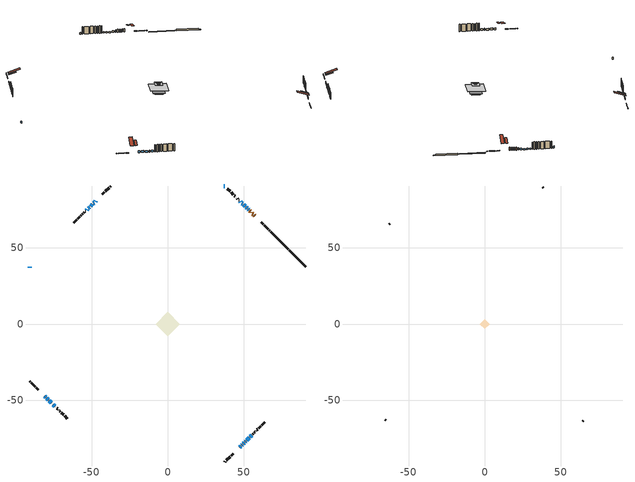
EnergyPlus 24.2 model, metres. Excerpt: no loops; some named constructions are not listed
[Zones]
conditioned space
 floor adiabatic (Floor9 construction): -5.37,0 0,5.37 5.37,0 0,-5.37 z0.82
 floor adiabatic (AdiabaticFloorConstruction): -7.96,0 0,7.96 7.96,0 0,-7.96 z3.26
 floor foundation (Slab1 construction): -3.72,0 0,3.72 3.72,0 0,-3.72 z-0.3
 floor foundation (Slab1 construction 1): -3.87,0 0,3.87 3.87,0 0,-3.87 z-0.21
 floor foundation (Slab3 construction): -2.17,0 0,2.17 2.17,0 0,-2.17 z0
 floor foundation (Slab4 construction): -2.62,0 0,2.62 2.62,0 0,-2.62 z0
 wall outside (RimJoist1 construction): 37.53,-90.6 37.87,-90.25 / -90.6,-37.53 -90.25,-37.87 / -37.53,90.6 -37.87,90.25 / 66.89,61.23 66.55,61.58 z0.82:1.12
 wall outside (RimJoist2 construction): 38.53,-89.6 41.12,-87 / -89.6,-38.53 -87,-41.12 / -38.53,89.6 -41.12,87 / 65.89,62.23 63.29,64.83 z0.82:1.12
 wall outside (RimJoist3 construction): 41.78,-86.34 43.1,-85.02 / -86.34,-41.78 -85.02,-43.1 / -41.78,86.34 -43.1,85.02 / 62.64,65.49 61.32,66.81 z0.82:1.12
 wall outside (AdiabaticWallConstruction 1): 57.05,71.07 56.68,71.44 / 56.03,72.09 55.63,72.49 / 54.98,73.15 54.72,73.4 / 54.07,74.06 53.8,74.33 z0.82:2.85
 wall outside (AdiabaticWallConstruction): 47.36,-80.76 47.9,-80.22 / -48.42,79.71 -48.96,79.17 / -75.92,-52.21 -75.77,-52.35 z0.82:2.04; 48.56,-79.56 48.99,-79.13 / -47.36,80.76 -47.76,80.36 / 50.84,-77.28 51.24,-76.88 z0.82:1.74; 49.65,-78.48 50.19,-77.94 / -79.53,-48.6 -78.38,-49.75 / 37.53,90.6 36.82,90.6 / -51.35,76.78 -52.1,76.02 / -52.76,75.37 -53.3,74.83 / -90.6,37.53 -90.6,36.82 z0.82:2.09; -80.76,-47.36 -80.18,-47.94 z0.82:1.99; 53.14,74.98 52.78,75.34 z0.82:2.4; 52.13,76 51.59,76.54 / -75.12,-53.01 -74.18,-53.95 / 51.9,-76.23 53.51,-74.61 z0.82:1.94; 50.93,77.19 49.92,78.2 z0.82:1.53; 49.27,78.86 48.73,79.4 z0.82:1.64; 48.07,80.05 47.53,80.59 z0.82:1.48; -49.61,78.51 -50.69,77.43 z0.82:1.63; -77.72,-50.4 -76.57,-51.55 z0.82:1.89; 54.17,-73.96 55.21,-72.91 z0.82:1.68
 wall outside (Wall1 construction): 55.87,-72.26 55.97,-72.16 / -73.52,-54.6 -73.42,-54.7 / -53.95,74.17 -54.05,74.07 / 46.88,81.25 46.77,81.35 z0.82:5.7
 wall outside (Wall2 construction): 56.63,-71.5 57.04,-71.09 / -72.76,-55.36 -72.35,-55.77 / -54.71,73.41 -55.12,73 / 46.12,82.01 45.71,82.42 z0.82:5.7
 wall outside (Wall3 construction): 57.69,-70.43 57.9,-70.22 / -71.7,-56.43 -71.49,-56.63 / -55.78,72.35 -55.99,72.14 / 45.05,83.07 44.84,83.28 z0.82:5.7
 wall outside (Wall4 construction): 58.56,-69.57 58.94,-69.19 / -70.83,-57.29 -70.45,-57.67 / -56.64,71.48 -57.02,71.1 / 44.19,83.94 43.8,84.32 z0.82:5.7
 wall outside (Wall5 construction): 59.6,-68.53 61.01,-67.12 / -69.79,-58.33 -68.38,-59.74 / -57.68,70.44 -59.09,69.03 / 43.15,84.98 41.74,86.39 z0.82:5.7
 wall outside (Wall6 construction): 61.66,-66.46 63.56,-64.56 / -67.73,-60.4 -65.83,-62.29 / -59.75,68.38 -61.65,66.48 / 41.08,87.04 39.18,88.94 z0.82:5.7
 wall foundation (FoundationWall1 construction): 79.82,48.3,-0.3 79.82,48.3,0.82 89.52,38.6,0.82 89.52,38.6,0.15 90.6,37.53,0.15 90.6,37.53,-0.3
 wall foundation (FoundationWall2 construction): 79.16,48.96 67.55,60.58 z-0.21:0.25
 window (WindowConstruction): 47.36,-80.76 47.9,-80.22 z0.82:2.04
 window (WindowConstruction 5): 48.56,-79.56 48.99,-79.13 z0.82:1.73
 window (WindowConstruction 6): 49.65,-78.48 50.19,-77.94 z0.82:2.09
 window (WindowConstruction 7): -80.76,-47.36 -80.18,-47.94 z0.82:1.99
 window (WindowConstruction 8): -79.53,-48.6 -78.38,-49.75 z0.82:2.09
 window (WindowConstruction 20): -47.36,80.76 -47.76,80.37 z0.82:1.73
 window (WindowConstruction 21): 53.14,74.98 52.78,75.34 z0.82:2.4
 window (WindowConstruction 9): 37.53,90.6 36.82,90.6 z0.82:2.09
 window (WindowConstruction 10): 52.13,76 51.59,76.54 z0.82:1.94
 window (WindowConstruction 11): 50.93,77.2 49.92,78.2 z0.82:1.53
 window (WindowConstruction 12): 49.27,78.86 48.73,79.4 z0.82:1.63
 window (WindowConstruction 1): -48.42,79.71 -48.95,79.17 z0.82:2.04
 window (WindowConstruction 13): 48.07,80.05 47.53,80.59 z0.82:1.48
 window (WindowConstruction 14): -49.61,78.51 -50.69,77.43 z0.82:1.63
 window (WindowConstruction 15): -51.35,76.78 -52.1,76.02 z0.82:2.09
 window (WindowConstruction 16): -52.76,75.37 -53.3,74.83 z0.82:2.09
 window (WindowConstruction 17): -77.72,-50.4 -76.57,-51.55 z0.82:1.89
 window (WindowConstruction 18): -90.6,37.53 -90.6,36.82 z0.82:2.09
 window (WindowConstruction 22): -75.92,-52.21 -75.77,-52.35 z0.82:2.04
 window (WindowConstruction 2): -75.11,-53.01 -74.18,-53.94 z0.82:1.94
 window (WindowConstruction 19): 50.84,-77.28 51.24,-76.89 z0.82:1.73
 window (WindowConstruction 3): 51.9,-76.23 53.51,-74.61 z0.82:1.94
 window (WindowConstruction 4): 54.17,-73.95 55.21,-72.91 z0.82:1.68
 door (Door): 57.05,71.07 56.69,71.44 z0.82:2.85
 door (Door 1): 56.03,72.1 55.63,72.49 z0.82:2.85
 door (Door 2): 54.98,73.15 54.73,73.4 z0.82:2.85
 door (Door 3): 54.07,74.06 53.8,74.33 z0.82:2.85
 ceiling adiabatic (AdiabaticFloorConstruction): 0,-7.96 7.96,0 0,7.96 -7.96,0 z3.26
 roof outside (Roof2 construction): 46.71,-81.42,5.7 43.36,-78.07,7.27 42.48,-78.95,7.27 45.83,-82.3,5.7; -81.42,-46.71,5.7 -78.07,-43.36,7.27 -78.95,-42.48,7.27 -82.3,-45.83,5.7; -46.71,81.42,5.7 -43.36,78.07,7.27 -42.48,78.95,7.27 -45.83,82.3,5.7; 57.71,70.41,5.7 54.36,67.07,7.27 55.25,66.19,7.27 58.59,69.53,5.7
attic - vented
 floor to conditioned space (Floor1 construction Reversed): -3.28,0 0,3.28 3.28,0 0,-3.28 z5.7
 floor to conditioned space (Floor2 construction Reversed): -2.02,0 0,2.02 2.02,0 0,-2.02 z5.7
 floor to conditioned space (Floor3 construction Reversed): -1.56,0 0,1.56 1.56,0 0,-1.56 z5.7
 floor to conditioned space (Floor6 construction Reversed): -2.55,0 0,2.55 2.55,0 0,-2.55 z5.7
 floor to conditioned space (Floor7 construction Reversed): -2.17,0 0,2.17 2.17,0 0,-2.17 z5.7
 floor to conditioned space (Floor8 construction Reversed): -1.33,0 0,1.33 1.33,0 0,-1.33 z5.7
 wall outside (Wall7 construction): 64.22,-63.91 64.56,-63.56 / -65.17,-62.95 -64.83,-63.29 / -62.3,65.82 -62.64,65.48 / 38.53,89.6 38.18,89.94 z0.82:5.7
 roof outside (Roof1 construction): 45.17,-82.95,5.7 39.82,-77.6,8.22 38.4,-79.01,8.22 43.76,-84.37,5.7; -82.95,-45.17,5.7 -77.6,-39.82,8.22 -79.01,-38.4,8.22 -84.37,-43.76,5.7; -45.17,82.95,5.7 -39.82,77.6,8.22 -38.4,79.01,8.22 -43.76,84.37,5.7; 59.25,68.88,5.7 53.89,63.52,8.22 55.3,62.11,8.22 60.66,67.47,5.7
[Construction]
Floor1 construction: ceiling loosefill ins, ceiling stud and cavity, gypsum board
Floor2 construction: ceiling stud and cavity 1, gypsum board 1
Floor3 construction: ceiling loosefill ins 1, ceiling stud and cavity 2, gypsum board
Floor6 construction: ceiling stud and cavity 3, gypsum board 1
Floor7 construction: ceiling loosefill ins 1, ceiling stud and cavity 4, gypsum board
Floor8 construction: ceiling loosefill ins 1, ceiling stud and cavity 5, gypsum board
[EnergyManagementSystem:Sensor]
Name | Output:Variable or Output:Meter Index Key | Output:Variable or Output:Meter
s_lgt_25 | Roof2:315 | Surface Inside Face Lights Radiation Heat Gain Energy
s_lgt_26 | Roof2:45 | Surface Inside Face Lights Radiation Heat Gain Energy
s_lgt_27 | Slab1 | Surface Inside Face Lights Radiation Heat Gain Energy
s_lgt_28 | Slab1 1 | Surface Inside Face Lights Radiation Heat Gain Energy
s_lgt_29 | Slab3 | Surface Inside Face Lights Radiation Heat Gain Energy
s_lgt_3 | Floor6 | Surface Inside Face Lights Radiation Heat Gain Energy
s_lgt_30 | Slab4 | Surface Inside Face Lights Radiation Heat Gain Energy
s_lgt_31 | Wall1:135 | Surface Inside Face Lights Radiation Heat Gain Energy
s_lgt_32 | Wall1:225 | Surface Inside Face Lights Radiation Heat Gain Energy
s_lgt_33 | Wall1:315 | Surface Inside Face Lights Radiation Heat Gain Energy
s_lgt_34 | Wall1:45 | Surface Inside Face Lights Radiation Heat Gain Energy
s_lgt_35 | Wall2:135 | Surface Inside Face Lights Radiation Heat Gain Energy
s_lgt_36 | Wall2:225 | Surface Inside Face Lights Radiation Heat Gain Energy
s_lgt_37 | Wall2:315 | Surface Inside Face Lights Radiation Heat Gain Energy
s_lgt_38 | Wall2:45 | Surface Inside Face Lights Radiation Heat Gain Energy
s_lgt_39 | Wall3:135 | Surface Inside Face Lights Radiation Heat Gain Energy
s_lgt_4 | Floor7 | Surface Inside Face Lights Radiation Heat Gain Energy
s_lgt_40 | Wall3:225 | Surface Inside Face Lights Radiation Heat Gain Energy
s_lgt_41 | Wall3:315 | Surface Inside Face Lights Radiation Heat Gain Energy
s_lgt_42 | Wall3:45 | Surface Inside Face Lights Radiation Heat Gain Energy
s_lgt_43 | Wall4:135 | Surface Inside Face Lights Radiation Heat Gain Energy
s_lgt_44 | Wall4:225 | Surface Inside Face Lights Radiation Heat Gain Energy
s_lgt_45 | Wall4:315 | Surface Inside Face Lights Radiation Heat Gain Energy
s_lgt_46 | Wall4:45 | Surface Inside Face Lights Radiation Heat Gain Energy
s_lgt_47 | Wall5:135 | Surface Inside Face Lights Radiation Heat Gain Energy
s_lgt_48 | Wall5:225 | Surface Inside Face Lights Radiation Heat Gain Energy
s_lgt_49 | Wall5:315 | Surface Inside Face Lights Radiation Heat Gain Energy
s_lgt_5 | Floor8 | Surface Inside Face Lights Radiation Heat Gain Energy
s_lgt_50 | Wall5:45 | Surface Inside Face Lights Radiation Heat Gain Energy
s_lgt_51 | Wall6:135 | Surface Inside Face Lights Radiation Heat Gain Energy
s_lgt_52 | Wall6:225 | Surface Inside Face Lights Radiation Heat Gain Energy
s_lgt_53 | Wall6:315 | Surface Inside Face Lights Radiation Heat Gain Energy
s_lgt_54 | Wall6:45 | Surface Inside Face Lights Radiation Heat Gain Energy
s_lgt_6 | Floor9 | Surface Inside Face Lights Radiation Heat Gain Energy
s_lgt_7 | FoundationWall1 | Surface Inside Face Lights Radiation Heat Gain Energy
s_lgt_8 | FoundationWall2 | Surface Inside Face Lights Radiation Heat Gain Energy
s_lgt_9 | inferred conditioned ceiling | Surface Inside Face Lights Radiation Heat Gain Energy
s_sol | Floor1 | Surface Inside Face Solar Radiation Heat Gain Energy
s_sol_1 | Floor2 | Surface Inside Face Solar Radiation Heat Gain Energy
s_sol_10 | inferred conditioned floor | Surface Inside Face Solar Radiation Heat Gain Energy
s_sol_11 | RimJoist1:135 | Surface Inside Face Solar Radiation Heat Gain Energy
s_sol_12 | RimJoist1:225 | Surface Inside Face Solar Radiation Heat Gain Energy
s_sol_13 | RimJoist1:315 | Surface Inside Face Solar Radiation Heat Gain Energy
s_sol_14 | RimJoist1:45 | Surface Inside Face Solar Radiation Heat Gain Energy
s_sol_15 | RimJoist2:135 | Surface Inside Face Solar Radiation Heat Gain Energy
s_sol_16 | RimJoist2:225 | Surface Inside Face Solar Radiation Heat Gain Energy
s_sol_17 | RimJoist2:315 | Surface Inside Face Solar Radiation Heat Gain Energy
s_sol_18 | RimJoist2:45 | Surface Inside Face Solar Radiation Heat Gain Energy
s_sol_19 | RimJoist3:135 | Surface Inside Face Solar Radiation Heat Gain Energy
s_sol_2 | Floor3 | Surface Inside Face Solar Radiation Heat Gain Energy
s_sol_20 | RimJoist3:225 | Surface Inside Face Solar Radiation Heat Gain Energy
s_sol_21 | RimJoist3:315 | Surface Inside Face Solar Radiation Heat Gain Energy
s_sol_22 | RimJoist3:45 | Surface Inside Face Solar Radiation Heat Gain Energy
s_sol_23 | Roof2:135 | Surface Inside Face Solar Radiation Heat Gain Energy
s_sol_24 | Roof2:225 | Surface Inside Face Solar Radiation Heat Gain Energy
s_sol_25 | Roof2:315 | Surface Inside Face Solar Radiation Heat Gain Energy
s_sol_26 | Roof2:45 | Surface Inside Face Solar Radiation Heat Gain Energy
s_sol_27 | Slab1 | Surface Inside Face Solar Radiation Heat Gain Energy
s_sol_28 | Slab1 1 | Surface Inside Face Solar Radiation Heat Gain Energy
s_sol_29 | Slab3 | Surface Inside Face Solar Radiation Heat Gain Energy
s_sol_3 | Floor6 | Surface Inside Face Solar Radiation Heat Gain Energy
s_sol_30 | Slab4 | Surface Inside Face Solar Radiation Heat Gain Energy
s_sol_31 | Wall1:135 | Surface Inside Face Solar Radiation Heat Gain Energy
s_sol_32 | Wall1:225 | Surface Inside Face Solar Radiation Heat Gain Energy
s_sol_33 | Wall1:315 | Surface Inside Face Solar Radiation Heat Gain Energy
s_sol_34 | Wall1:45 | Surface Inside Face Solar Radiation Heat Gain Energy
s_sol_35 | Wall2:135 | Surface Inside Face Solar Radiation Heat Gain Energy
s_sol_36 | Wall2:225 | Surface Inside Face Solar Radiation Heat Gain Energy
s_sol_37 | Wall2:315 | Surface Inside Face Solar Radiation Heat Gain Energy
s_sol_38 | Wall2:45 | Surface Inside Face Solar Radiation Heat Gain Energy
s_sol_39 | Wall3:135 | Surface Inside Face Solar Radiation Heat Gain Energy
s_sol_4 | Floor7 | Surface Inside Face Solar Radiation Heat Gain Energy
s_sol_40 | Wall3:225 | Surface Inside Face Solar Radiation Heat Gain Energy
s_sol_41 | Wall3:315 | Surface Inside Face Solar Radiation Heat Gain Energy
s_sol_42 | Wall3:45 | Surface Inside Face Solar Radiation Heat Gain Energy
s_sol_43 | Wall4:135 | Surface Inside Face Solar Radiation Heat Gain Energy
s_sol_44 | Wall4:225 | Surface Inside Face Solar Radiation Heat Gain Energy
s_sol_45 | Wall4:315 | Surface Inside Face Solar Radiation Heat Gain Energy
s_sol_46 | Wall4:45 | Surface Inside Face Solar Radiation Heat Gain Energy
s_sol_47 | Wall5:135 | Surface Inside Face Solar Radiation Heat Gain Energy
s_sol_48 | Wall5:225 | Surface Inside Face Solar Radiation Heat Gain Energy
s_sol_49 | Wall5:315 | Surface Inside Face Solar Radiation Heat Gain Energy
s_sol_5 | Floor8 | Surface Inside Face Solar Radiation Heat Gain Energy
s_sol_50 | Wall5:45 | Surface Inside Face Solar Radiation Heat Gain Energy
s_sol_51 | Wall6:135 | Surface Inside Face Solar Radiation Heat Gain Energy
s_sol_52 | Wall6:225 | Surface Inside Face Solar Radiation Heat Gain Energy
s_sol_53 | Wall6:315 | Surface Inside Face Solar Radiation Heat Gain Energy
s_sol_54 | Wall6:45 | Surface Inside Face Solar Radiation Heat Gain Energy
s_sol_6 | Floor9 | Surface Inside Face Solar Radiation Heat Gain Energy
s_sol_7 | FoundationWall1 | Surface Inside Face Solar Radiation Heat Gain Energy
s_sol_8 | FoundationWall2 | Surface Inside Face Solar Radiation Heat Gain Energy
s_sol_9 | inferred conditioned ceiling | Surface Inside Face Solar Radiation Heat Gain Energy
s_surf | Floor1 | Surface Inside Face Net Surface Thermal Radiation Heat Gain Energy
s_surf_1 | Floor2 | Surface Inside Face Net Surface Thermal Radiation Heat Gain Energy
s_surf_10 | inferred conditioned floor | Surface Inside Face Net Surface Thermal Radiation Heat Gain Energy
s_surf_11 | RimJoist1:135 | Surface Inside Face Net Surface Thermal Radiation Heat Gain Energy
s_surf_12 | RimJoist1:225 | Surface Inside Face Net Surface Thermal Radiation Heat Gain Energy
s_surf_13 | RimJoist1:315 | Surface Inside Face Net Surface Thermal Radiation Heat Gain Energy
s_surf_14 | RimJoist1:45 | Surface Inside Face Net Surface Thermal Radiation Heat Gain Energy
s_surf_15 | RimJoist2:135 | Surface Inside Face Net Surface Thermal Radiation Heat Gain Energy
s_surf_16 | RimJoist2:225 | Surface Inside Face Net Surface Thermal Radiation Heat Gain Energy
s_surf_17 | RimJoist2:315 | Surface Inside Face Net Surface Thermal Radiation Heat Gain Energy
s_surf_18 | RimJoist2:45 | Surface Inside Face Net Surface Thermal Radiation Heat Gain Energy
s_surf_19 | RimJoist3:135 | Surface Inside Face Net Surface Thermal Radiation Heat Gain Energy
s_surf_2 | Floor3 | Surface Inside Face Net Surface Thermal Radiation Heat Gain Energy
s_surf_20 | RimJoist3:225 | Surface Inside Face Net Surface Thermal Radiation Heat Gain Energy
s_surf_21 | RimJoist3:315 | Surface Inside Face Net Surface Thermal Radiation Heat Gain Energy
s_surf_22 | RimJoist3:45 | Surface Inside Face Net Surface Thermal Radiation Heat Gain Energy
s_surf_23 | Roof2:135 | Surface Inside Face Net Surface Thermal Radiation Heat Gain Energy
s_surf_24 | Roof2:225 | Surface Inside Face Net Surface Thermal Radiation Heat Gain Energy
s_surf_25 | Roof2:315 | Surface Inside Face Net Surface Thermal Radiation Heat Gain Energy
s_surf_26 | Roof2:45 | Surface Inside Face Net Surface Thermal Radiation Heat Gain Energy
s_surf_27 | Slab1 | Surface Inside Face Net Surface Thermal Radiation Heat Gain Energy
s_surf_28 | Slab1 1 | Surface Inside Face Net Surface Thermal Radiation Heat Gain Energy
s_surf_29 | Slab3 | Surface Inside Face Net Surface Thermal Radiation Heat Gain Energy
s_surf_3 | Floor6 | Surface Inside Face Net Surface Thermal Radiation Heat Gain Energy
s_surf_30 | Slab4 | Surface Inside Face Net Surface Thermal Radiation Heat Gain Energy
s_surf_31 | Wall1:135 | Surface Inside Face Net Surface Thermal Radiation Heat Gain Energy
s_surf_32 | Wall1:225 | Surface Inside Face Net Surface Thermal Radiation Heat Gain Energy
s_surf_33 | Wall1:315 | Surface Inside Face Net Surface Thermal Radiation Heat Gain Energy
s_surf_34 | Wall1:45 | Surface Inside Face Net Surface Thermal Radiation Heat Gain Energy
s_surf_35 | Wall2:135 | Surface Inside Face Net Surface Thermal Radiation Heat Gain Energy
s_surf_36 | Wall2:225 | Surface Inside Face Net Surface Thermal Radiation Heat Gain Energy
s_surf_37 | Wall2:315 | Surface Inside Face Net Surface Thermal Radiation Heat Gain Energy
s_surf_38 | Wall2:45 | Surface Inside Face Net Surface Thermal Radiation Heat Gain Energy
s_surf_39 | Wall3:135 | Surface Inside Face Net Surface Thermal Radiation Heat Gain Energy
s_surf_4 | Floor7 | Surface Inside Face Net Surface Thermal Radiation Heat Gain Energy
s_surf_40 | Wall3:225 | Surface Inside Face Net Surface Thermal Radiation Heat Gain Energy
s_surf_41 | Wall3:315 | Surface Inside Face Net Surface Thermal Radiation Heat Gain Energy
s_surf_42 | Wall3:45 | Surface Inside Face Net Surface Thermal Radiation Heat Gain Energy
s_surf_43 | Wall4:135 | Surface Inside Face Net Surface Thermal Radiation Heat Gain Energy
s_surf_44 | Wall4:225 | Surface Inside Face Net Surface Thermal Radiation Heat Gain Energy
s_surf_45 | Wall4:315 | Surface Inside Face Net Surface Thermal Radiation Heat Gain Energy
s_surf_46 | Wall4:45 | Surface Inside Face Net Surface Thermal Radiation Heat Gain Energy
s_surf_47 | Wall5:135 | Surface Inside Face Net Surface Thermal Radiation Heat Gain Energy
s_surf_48 | Wall5:225 | Surface Inside Face Net Surface Thermal Radiation Heat Gain Energy
s_surf_49 | Wall5:315 | Surface Inside Face Net Surface Thermal Radiation Heat Gain Energy
s_surf_5 | Floor8 | Surface Inside Face Net Surface Thermal Radiation Heat Gain Energy
s_surf_50 | Wall5:45 | Surface Inside Face Net Surface Thermal Radiation Heat Gain Energy
s_surf_51 | Wall6:135 | Surface Inside Face Net Surface Thermal Radiation Heat Gain Energy
s_surf_52 | Wall6:225 | Surface Inside Face Net Surface Thermal Radiation Heat Gain Energy
s_surf_53 | Wall6:315 | Surface Inside Face Net Surface Thermal Radiation Heat Gain Energy
s_surf_54 | Wall6:45 | Surface Inside Face Net Surface Thermal Radiation Heat Gain Energy
s_surf_6 | Floor9 | Surface Inside Face Net Surface Thermal Radiation Heat Gain Energy
s_surf_7 | FoundationWall1 | Surface Inside Face Net Surface Thermal Radiation Heat Gain Energy
s_surf_8 | FoundationWall2 | Surface Inside Face Net Surface Thermal Radiation Heat Gain Energy
s_surf_9 | inferred conditioned ceiling | Surface Inside Face Net Surface Thermal Radiation Heat Gain Energy
tout_db; tout_db_1 | Environment | Site Outdoor Air Drybulb Temperature
[EnergyManagementSystem:Actuator]
Name | Actuated Component Unique | Actuated Component Type | Actuated Component Control Type
fridge_schedule_act | fridge schedule | Schedule:Constant | Schedule Value
infil_flow_act | infil flow | Zone Infiltration | Air Exchange Flow Rate
mech_vent_house_fan_cfis_act | mech vent house fan cfis | ElectricEquipment | Electricity Rate
mech_vent_house_fan_latent_load_act | mech vent house fan latent load | OtherEquipment | Power Level
mech_vent_house_fan_sensible_load_act | mech vent house fan sensible load | OtherEquipment | Power Level
natural_vent_flow_act | natural vent flow | Zone Infiltration | Air Exchange Flow Rate
Sequential_Fraction_Schedule_2_act | Sequential Fraction Schedule 2 | Schedule:Constant | Schedule Value
water_heater_ec_adj_act | water heater energy adjustment1 | OtherEquipment | Power Level
whole_house_fan_act | whole house fan | ElectricEquipment | Electricity Rate
whole_house_fan_flow_act | whole house fan flow | Zone Infiltration | Air Exchange Flow Rate
whole_house_fan_mix_act | whole house fan mix | ZoneMixing | Air Exchange Flow Rate
[EnergyManagementSystem:Program]
boiler_hydronic_pump_disaggregate_program: Set boiler_hydronic_pump_backup_htg = 0; If boiler_baseboard_s > 0; Set boiler_hydronic_pump_backup_htg = boiler_hydronic_pump_s; EndIf
boiler_hydronic_pump_power_program: Set heating_plr = boiler_plr_s; Set pump_total_eff = boiler_hydronic_pump_rated_mfr / 1000 * 20000.0 / 1.0; Set pump_vfr = boiler_hydronic_pump_mfr_s / 1000; If pump_vfr > 0; Set boiler_hydronic_pump_pressure_rise_act = 1.0 * heating_plr * pump_total_eff / pump_vfr; Else; Set boiler_hydronic_pump_pressure_rise_act = 0; EndIf
component_loads_program: Set loads_htg_walls = 0; Set loads_htg_rim_joists = 0; Set loads_htg_foundation_walls = 0; Set loads_htg_floors = 0; Set loads_htg_slabs = 0; Set loads_htg_ceilings = 0; Set loads_htg_roofs = 0; Set loads_htg_windows_conduction = 0; Set loads_htg_windows_solar = 0; Set loads_htg_doors = 0; Set loads_htg_skylights_conduction = 0; Set loads_htg_skylights_solar = 0; Set loads_htg_internal_mass = 0; Set loads_htg_intgains = 0; Set loads_htg_lighting = 0; Set loads_htg_infil = 0; Set loads_htg_mechvent = 0; Set loads_htg_natvent = 0; Set loads_htg_whf = 0; Set loads_htg_ducts = 0; Set loads_clg_walls = 0; Set loads_clg_rim_joists = 0; Set loads_clg_foundation_walls = 0; Set loads_clg_floors = 0; Set loads_clg_slabs = 0; Set loads_clg_ceilings = 0; Set loads_clg_roofs = 0; Set loads_clg_windows_conduction = 0; Set loads_clg_windows_solar = 0; Set loads_clg_doors = 0; Set loads_clg_skylights_conduction = 0; Set loads_clg_skylights_solar = 0; Set loads_clg_internal_mass = 0; Set loads_clg_intgains = 0; Set loads_clg_lighting = 0; Set loads_clg_infil = 0; Set loads_clg_mechvent = 0; Set loads_clg_natvent = 0; Set loads_clg_whf = 0; Set loads_clg_ducts = 0; Set hr_walls = 0; Set hr_walls = hr_walls + s_conv_31 + s_ig_31 + s_sol_31 + s_lgt_31 + s_surf_31; Set hr_walls = hr_walls + s_conv_32 + s_ig_32 + s_sol_32 + s_lgt_32 + s_surf_32; Set hr_walls = hr_walls + s_conv_33 + s_ig_33 + s_sol_33 + s_lgt_33 + s_surf_33; Set hr_walls = hr_walls + s_conv_34 + s_ig_34 + s_sol_34 + s_lgt_34 + s_surf_34; Set hr_walls = hr_walls + s_conv_35 + s_ig_35 + s_sol_35 + s_lgt_35 + s_surf_35; Set hr_walls = hr_walls + s_conv_36 + s_ig_36 + s_sol_36 + s_lgt_36 + s_surf_36; Set hr_walls = hr_walls + s_conv_37 + s_ig_37 + s_sol_37 + s_lgt_37 + s_surf_37; Set hr_walls = hr_walls + s_conv_38 + s_ig_38 + s_sol_38 + s_lgt_38 + s_surf_38; Set hr_walls = hr_walls + s_conv_39 + s_ig_39 + s_sol_39 + s_lgt_39 + s_surf_39; Set hr_walls = hr_walls + s_conv_40 + s_ig_40 + s_sol_40 + s_lgt_40 + s_surf_40; Set hr_walls = hr_walls + s_conv_41 + s_ig_41 + s_sol_41 + s_lgt_41 + s_surf_41; Set hr_walls = hr_walls + s_conv_42 + s_ig_42 + s_sol_42 + s_lgt_42 + s_surf_42; Set hr_walls = hr_walls + s_conv_43 + s_ig_43 + s_sol_43 + s_lgt_43 + s_surf_43; Set hr_walls = hr_walls + s_conv_44 + s_ig_44 + s_sol_44 + s_lgt_44 + s_surf_44; Set hr_walls = hr_walls + s_conv_45 + s_ig_45 + s_sol_45 + s_lgt_45 + s_surf_45; Set hr_walls = hr_walls + s_conv_46 + s_ig_46 + s_sol_46 + s_lgt_46 + s_surf_46; Set hr_walls = hr_walls + s_conv_47 + s_ig_47 + s_sol_47 + s_lgt_47 + s_surf_47; Set hr_walls = hr_walls + s_conv_48 + s_ig_48 + s_sol_48 + s_lgt_48 + s_surf_48; Set hr_walls = hr_walls + s_conv_49 + s_ig_49 + s_sol_49 + s_lgt_49 + s_surf_49; Set hr_walls = hr_walls + s_conv_50 + s_ig_50 + s_sol_50 + s_lgt_50 + s_surf_50; Set hr_walls = hr_walls + s_conv_51 + s_ig_51 + s_sol_51 + s_lgt_51 + s_surf_51; Set hr_walls = hr_walls + s_conv_52 + s_ig_52 + s_sol_52 + s_lgt_52 + s_surf_52; Set hr_walls = hr_walls + s_conv_53 + s_ig_53 + s_sol_53 + s_lgt_53 + s_surf_53; Set hr_walls = hr_walls + s_conv_54 + s_ig_54 + s_sol_54 + s_lgt_54 + s_surf_54; Set hr_rim_joists = 0; Set hr_rim_joists = hr_rim_joists + s_conv_11 + s_ig_11 + s_sol_11 + s_lgt_11 + s_surf_11; Set hr_rim_joists = hr_rim_joists + s_conv_12 + s_ig_12 + s_sol_12 + s_lgt_12 + s_surf_12; Set hr_rim_joists = hr_rim_joists + s_conv_13 + s_ig_13 + s_sol_13 + s_lgt_13 + s_surf_13; Set hr_rim_joists = hr_rim_joists + s_conv_14 + s_ig_14 + s_sol_14 + s_lgt_14 + s_surf_14; Set hr_rim_joists = hr_rim_joists + s_conv_15 + s_ig_15 + s_sol_15 + s_lgt_15 + s_surf_15; Set hr_rim_joists = hr_rim_joists + s_conv_16 + s_ig_16 + s_sol_16 + s_lgt_16 + s_surf_16; Set hr_rim_joists = hr_rim_joists + s_conv_17 + s_ig_17 + s_sol_17 + s_lgt_17 + s_surf_17; Set hr_rim_joists = hr_rim_joists + s_conv_18 + s_ig_18 + s_sol_18 + s_lgt_18 + s_surf_18; Set hr_rim_joists = hr_rim_joists + s_conv_19 + s_ig_19 + s_sol_19 + s_lgt_19 + s_surf_19; Set hr_rim_joists = hr_rim_joists + s_conv_20 + s_ig_20 + s_sol_20 + s_lgt_20 + s_surf_20; Set hr_rim_joists = hr_rim_joists + s_conv_21 + s_ig_21 + s_sol_21 + s_lgt_21 + s_surf_21; Set hr_rim_joists = hr_rim_joists + s_conv_22 + s_ig_22 + s_sol_22 + s_lgt_22 + s_surf_22; Set hr_foundation_walls = 0; Set hr_foundation_walls = hr_foundation_walls + s_conv_7 + s_ig_7 + s_sol_7 + s_lgt_7 + s_surf_7; Set hr_foundation_walls = hr_foundation_walls + s_conv_8 + s_ig_8 + s_sol_8 + s_lgt_8 + s_surf_8; Set hr_floors = 0; Set hr_floors = hr_floors + s_conv_6 + s_ig_6 + s_sol_6 + s_lgt_6 + s_surf_6; Set hr_slabs = 0; Set hr_slabs = hr_slabs + s_conv_27 + s_ig_27 + s_sol_27 + s_lgt_27 + s_surf_27; Set hr_slabs = hr_slabs + s_conv_28 + s_ig_28 + s_sol_28 + s_lgt_28 + s_surf_28; Set hr_slabs = hr_slabs + s_conv_29 + s_ig_29 + s_sol_29 + s_lgt_29 + s_surf_29; Set hr_slabs = hr_slabs + s_conv_30 + s_ig_30 + s_sol_30 + s_lgt_30 + s_surf_30; Set hr_ceilings = 0; Set hr_ceilings = hr_ceilings + s_conv + s_ig + s_sol + s_lgt + s_surf; Set hr_ceilings = hr_ceilings + s_conv_1 + s_ig_1 + s_sol_1 + s_lgt_1 + s_surf_1; Set hr_ceilings = hr_ceilings + s_conv_2 + s_ig_2 + s_sol_2 + s_lgt_2 + s_surf_2; Set hr_ceilings = hr_ceilings + s_conv_3 + s_ig_3 + s_sol_3 + s_lgt_3 + s_surf_3; Set hr_ceilings = hr_ceilings + s_conv_4 + s_ig_4 + s_sol_4 + s_lgt_4 + s_surf_4; Set hr_ceilings = hr_ceilings + s_conv_5 + s_ig_5 + s_sol_5 + s_lgt_5 + s_surf_5; Set hr_roofs = 0; Set hr_roofs = hr_roofs + s_conv_23 + s_ig_23 + s_sol_23 + s_lgt_23 + s_surf_23; Set hr_roofs = hr_roofs + s_conv_24 + s_ig_24 + s_sol_24 + s_lgt_24 + s_surf_24; Set hr_roofs = hr_roofs + s_conv_25 + s_ig_25 + s_sol_25 + s_lgt_25 + s_surf_25; Set hr_roofs = hr_roofs + s_conv_26 + s_ig_26 + s_sol_26 + s_lgt_26 + s_surf_26; Set hr_windows_conduction = 0; Set hr_windows_conduction = hr_windows_conduction + ss_conv_4; Set hr_windows_conduction = hr_windows_conduction + ss_ig_4; Set hr_windows_conduction = hr_windows_conduction + ss_surf_4; Set hr_windows_conduction = hr_windows_conduction + ss_conv_5; Set hr_windows_conduction = hr_windows_conduction + ss_ig_5; Set hr_windows_conduction = hr_windows_conduction + ss_surf_5; Set hr_windows_conduction = hr_windows_conduction + ss_conv_6; Set hr_windows_conduction = hr_windows_conduction + ss_ig_6; Set hr_windows_conduction = hr_windows_conduction + ss_surf_6; Set hr_windows_conduction = hr_windows_conduction + ss_conv_7; Set hr_windows_conduction = hr_windows_conduction + ss_ig_7; Set hr_windows_conduction = hr_windows_conduction + ss_surf_7; Set hr_windows_conduction = hr_windows_conduction + ss_conv_8; Set hr_windows_conduction = hr_windows_conduction + ss_ig_8; Set hr_windows_conduction = hr_windows_conduction + ss_surf_8; Set hr_windows_conduction = hr_windows_conduction + ss_conv_9; Set hr_windows_conduction = hr_windows_conduction + ss_ig_9; Set hr_windows_conduction = hr_windows_conduction + ss_surf_9; Set hr_windows_conduction = hr_windows_conduction + ss_conv_10; Set hr_windows_conduction = hr_windows_conduction + ss_ig_10; Set hr_windows_conduction = hr_windows_conduction + ss_surf_10; Set hr_windows_conduction = hr_windows_conduction + ss_conv_11; Set hr_windows_conduction = hr_windows_conduction + ss_ig_11; Set hr_windows_conduction = hr_windows_conduction + ss_surf_11; Set hr_windows_conduction = hr_windows_conduction + ss_conv_12; Set hr_windows_conduction = hr_windows_conduction + ss_ig_12; Set hr_windows_conduction = hr_windows_conduction + ss_surf_12; Set hr_windows_conduction = hr_windows_conduction + ss_conv_13; Set hr_windows_conduction = hr_windows_conduction + ss_ig_13; Set hr_windows_conduction = hr_windows_conduction + ss_surf_13; Set hr_windows_conduction = hr_windows_conduction + ss_conv_14; Set hr_windows_conduction = hr_windows_conduction + ss_ig_14; Set hr_windows_conduction = hr_windows_conduction + ss_surf_14; Set hr_windows_conduction = hr_windows_conduction + ss_conv_15; Set hr_windows_conduction = hr_windows_conduction + ss_ig_15; Set hr_windows_conduction = hr_windows_conduction + ss_surf_15; Set hr_windows_conduction = hr_windows_conduction + ss_conv_16; Set hr_windows_conduction = hr_windows_conduction + ss_ig_16; Set hr_windows_conduction = hr_windows_conduction + ss_surf_16; Set hr_windows_conduction = hr_windows_conduction + ss_conv_17; Set hr_windows_conduction = hr_windows_conduction + ss_ig_17; Set hr_windows_conduction = hr_windows_conduction + ss_surf_17; Set hr_windows_conduction = hr_windows_conduction + ss_conv_18; Set hr_windows_conduction = hr_windows_conduction + ss_ig_18; Set hr_windows_conduction = hr_windows_conduction + ss_surf_18; Set hr_windows_conduction = hr_windows_conduction + ss_conv_19; Set hr_windows_conduction = hr_windows_conduction + ss_ig_19; Set hr_windows_conduction = hr_windows_conduction + ss_surf_19; Set hr_windows_conduction = hr_windows_conduction + ss_conv_20; Set hr_windows_conduction = hr_windows_conduction + ss_ig_20; Set hr_windows_conduction = hr_windows_conduction + ss_surf_20; Set hr_windows_conduction = hr_windows_conduction + ss_conv_21; Set hr_windows_conduction = hr_windows_conduction + ss_ig_21; Set hr_windows_conduction = hr_windows_conduction + ss_surf_21; Set hr_windows_conduction = hr_windows_conduction + ss_conv_22; Set hr_windows_conduction = hr_windows_conduction + ss_ig_22; Set hr_windows_conduction = hr_windows_conduction + ss_surf_22; Set hr_windows_conduction = hr_windows_conduction + ss_conv_23; Set hr_windows_conduction = hr_windows_conduction + ss_ig_23; Set hr_windows_conduction = hr_windows_conduction + ss_surf_23; Set hr_windows_conduction = hr_windows_conduction + ss_conv_24; Set hr_windows_conduction = hr_windows_conduction + ss_ig_24; Set hr_windows_conduction = hr_windows_conduction + ss_surf_24; Set hr_windows_conduction = hr_windows_conduction + ss_conv_25; Set hr_windows_conduction = hr_windows_conduction + ss_ig_25; Set hr_windows_conduction = hr_windows_conduction + ss_surf_25; Set hr_windows_conduction = hr_windows_conduction + ss_conv_26; Set hr_windows_conduction = hr_windows_conduction + ss_ig_26; Set hr_windows_conduction = hr_windows_conduction + ss_surf_26; Set hr_windows_solar = 0; Set hr_windows_solar = hr_windows_solar - ss_trans_in * ZoneTimestep * 3600 + ss_back_out * ZoneTimestep * 3600 + ss_trans_out * ZoneTimestep * 3600; Set hr_windows_solar = hr_windows_solar - ss_trans_in_1 * ZoneTimestep * 3600 + ss_back_out_1 * ZoneTimestep * 3600 + ss_trans_out_1 * ZoneTimestep * 3600; Set hr_windows_solar = hr_windows_solar - ss_trans_in_2 * ZoneTimestep * 3600 + ss_back_out_2 * ZoneTimestep * 3600 + ss_trans_out_2 * ZoneTimestep * 3600; Set hr_windows_solar = hr_windows_solar - ss_trans_in_3 * ZoneTimestep * 3600 + ss_back_out_3 * ZoneTimestep * 3600 + ss_trans_out_3 * ZoneTimestep * 3600; Set hr_windows_solar = hr_windows_solar - ss_trans_in_4 * ZoneTimestep * 3600 + ss_back_out_4 * ZoneTimestep * 3600 + ss_trans_out_4 * ZoneTimestep * 3600; Set hr_windows_solar = hr_windows_solar - ss_trans_in_5 * ZoneTimestep * 3600 + ss_back_out_5 * ZoneTimestep * 3600 + ss_trans_out_5 * ZoneTimestep * 3600; Set hr_windows_solar = hr_windows_solar - ss_trans_in_6 * ZoneTimestep * 3600 + ss_back_out_6 * ZoneTimestep * 3600 + ss_trans_out_6 * ZoneTimestep * 3600; Set hr_windows_solar = hr_windows_solar - ss_trans_in_7 * ZoneTimestep * 3600 + ss_back_out_7 * ZoneTimestep * 3600 + ss_trans_out_7 * ZoneTimestep * 3600; Set hr_windows_solar = hr_windows_solar - ss_trans_in_8 * ZoneTimestep * 3600 + ss_back_out_8 * ZoneTimestep * 3600 + ss_trans_out_8 * ZoneTimestep * 3600; Set hr_windows_solar = hr_windows_solar - ss_trans_in_9 * ZoneTimestep * 3600 + ss_back_out_9 * ZoneTimestep * 3600 + ss_trans_out_9 * ZoneTimestep * 3600; Set hr_windows_solar = hr_windows_solar - ss_trans_in_10 * ZoneTimestep * 3600 + ss_back_out_10 * ZoneTimestep * 3600 + ss_trans_out_10 * ZoneTimestep * 3600; Set hr_windows_solar = hr_windows_solar - ss_trans_in_11 * ZoneTimestep * 3600 + ss_back_out_11 * ZoneTimestep * 3600 + ss_trans_out_11 * ZoneTimestep * 3600; Set hr_windows_solar = hr_windows_solar - ss_trans_in_12 * ZoneTimestep * 3600 + ss_back_out_12 * ZoneTimestep * 3600 + ss_trans_out_12 * ZoneTimestep * 3600; Set hr_windows_solar = hr_windows_solar - ss_trans_in_13 * ZoneTimestep * 3600 + ss_back_out_13 * ZoneTimestep * 3600 + ss_trans_out_13 * ZoneTimestep * 3600; Set hr_windows_solar = hr_windows_solar - ss_trans_in_14 * ZoneTimestep * 3600 + ss_back_out_14 * ZoneTimestep * 3600 + ss_trans_out_14 * ZoneTimestep * 3600; Set hr_windows_solar = hr_windows_solar - ss_trans_in_15 * ZoneTimestep * 3600 + ss_back_out_15 * ZoneTimestep * 3600 + ss_trans_out_15 * ZoneTimestep * 3600; Set hr_windows_solar = hr_windows_solar - ss_trans_in_16 * ZoneTimestep * 3600 + ss_back_out_16 * ZoneTimestep * 3600 + ss_trans_out_16 * ZoneTimestep * 3600; Set hr_windows_solar = hr_windows_solar - ss_trans_in_17 * ZoneTimestep * 3600 + ss_back_out_17 * ZoneTimestep * 3600 + ss_trans_out_17 * ZoneTimestep * 3600; Set hr_windows_solar = hr_windows_solar - ss_trans_in_18 * ZoneTimestep * 3600 + ss_back_out_18 * ZoneTimestep * 3600 + ss_trans_out_18 * ZoneTimestep * 3600; Set hr_windows_solar = hr_windows_solar - ss_trans_in_19 * ZoneTimestep * 3600 + ss_back_out_19 * ZoneTimestep * 3600 + ss_trans_out_19 * ZoneTimestep * 3600; Set hr_windows_solar = hr_windows_solar - ss_trans_in_20 * ZoneTimestep * 3600 + ss_back_out_20 * ZoneTimestep * 3600 + ss_trans_out_20 * ZoneTimestep * 3600; Set hr_windows_solar = hr_windows_solar - ss_trans_in_21 * ZoneTimestep * 3600 + ss_back_out_21 * ZoneTimestep * 3600 + ss_trans_out_21 * ZoneTimestep * 3600; Set hr_windows_solar = hr_windows_solar - ss_trans_in_22 * ZoneTimestep * 3600 + ss_back_out_22 * ZoneTimestep * 3600 + ss_trans_out_22 * ZoneTimestep * 3600; Set hr_doors = 0; Set hr_doors = hr_doors + ss_sol; Set hr_doors = hr_doors + ss_lgt; Set hr_doors = hr_doors + ss_conv; Set hr_doors = hr_doors + ss_ig; Set hr_doors = hr_doors + ss_surf; Set hr_doors = hr_doors + ss_sol_1; Set hr_doors = hr_doors + ss_lgt_1; Set hr_doors = hr_doors + ss_conv_1; Set hr_doors = hr_doors + ss_ig_1; Set hr_doors = hr_doors + ss_surf_1; Set hr_doors = hr_doors + ss_sol_2; Set hr_doors = hr_doors + ss_lgt_2; Set hr_doors = hr_doors + ss_conv_2; Set hr_doors = hr_doors + ss_ig_2; Set hr_doors = hr_doors + ss_surf_2; Set hr_doors = hr_doors + ss_sol_3; Set hr_doors = hr_doors + ss_lgt_3; Set hr_doors = hr_doors + ss_conv_3; Set hr_doors = hr_doors + ss_ig_3; Set hr_doors = hr_doors + ss_surf_3; Set hr_skylights_conduction = 0; Set hr_skylights_solar = 0; Set hr_internal_mass = 0; Set hr_internal_mass = hr_internal_mass + s_conv_9 + s_ig_9 + s_sol_9 + s_lgt_9 + s_surf_9; Set hr_internal_mass = hr_internal_mass + s_conv_10 + s_ig_10 + s_sol_10 + s_lgt_10 + s_surf_10; Set hr_internal_mass = hr_internal_mass + im_conv + im_ig + im_sol + im_lgt + im_surf; Set hr_internal_mass = hr_internal_mass + im_conv_1 + im_ig_1 + im_sol_1 + im_lgt_1 + im_surf_1; Set hr_intgains = 0; Set hr_intgains = hr_intgains - ig_ee_conv - ig_ee_rad - ig_ee_conv_1 - ig_ee_rad_1 - ig_ee_conv_2 - ig_ee_rad_2 - ig_ee_conv_3 - ig_ee_rad_3 - ig_ee_conv_4 - ig_ee_rad_4 - ig_ee_conv_5 - ig_ee_rad_5 - ig_ee_conv_6 - ig_ee_rad_6 - ig_oe_conv - ig_oe_rad - ig_oe_conv_1 - ig_oe_rad_1 - ig_oe_conv_2 - ig_oe_rad_2 - ig_oe_conv_3 - ig_oe_rad_3 - ig_oe_conv_4 - ig_oe_rad_4 - ig_ppl_conv - ig_ppl_rad; Set hr_lighting = 0; Set hr_lighting = hr_lighting - ig_lgt_conv - ig_lgt_rad - ig_lgt_vis; Set hr_infil = 0; Set hr_infil = hr_infil - airflow_gain + airflow_loss; Set hr_natvent = 0; Set hr_natvent = hr_natvent - airflow_gain_1 + airflow_loss_1; Set hr_whf = 0; Set hr_whf = hr_whf - airflow_gain_2 + airflow_loss_2; Set hr_mechvent = 0; Set hr_mechvent = hr_mechvent - mv_conv - mv_rad - mv_conv_1 - mv_rad_1 - mv_conv_2 - mv_rad_2 - mv_conv_3 - mv_rad_3 - mv_conv_4 - mv_rad_4; Set hr_ducts = 0; Set hr_intgains = hr_intgains + dhw_loss * (1.0*(1-dhw_rtf) + 1.0*dhw_rtf); Set htg_mode = 0; Set clg_mode = 0; If (htg_load_cond > 0); Set htg_mode = 1.0; ElseIf (clg_load_cond > 0); Set clg_mode = 1.0; Else; Set htg_season = 0; Set clg_season = 0; If ((DayOfYear >= 1) && (DayOfYear <= 365)); Set clg_season = 1; EndIf; If ((DayOfYear >= 1) && (DayOfYear <= 365)); Set htg_season = 1; EndIf; If ((airflow_gain_1 <> 0) || (airflow_loss_1 <> 0)) && (clg_season == 1); Set clg_mode = 1.0; ElseIf ((airflow_gain_2 <> 0) || (airflow_loss_2 <> 0)) && (clg_season == 1); Set clg_mode = 1.0; Else; Set Tmid_setpoint = (htg_sp_s_1 + clg_sp_s_1) / 2; If (tin_s_1 > Tmid_setpoint) && (clg_season == 1); Set clg_mode = 1.0; ElseIf (tin_s_1 < Tmid_setpoint) && (htg_season == 1); Set htg_mode = 1.0; EndIf; EndIf; EndIf; Set loads_htg_walls = loads_htg_walls + (hr_walls * htg_mode * 1); Set loads_htg_rim_joists = loads_htg_rim_joists + (hr_rim_joists * htg_mode * 1); Set loads_htg_foundation_walls = loads_htg_foundation_walls + (hr_foundation_walls * htg_mode * 1); Set loads_htg_floors = loads_htg_floors + (hr_floors * htg_mode * 1); Set loads_htg_slabs = loads_htg_slabs + (hr_slabs * htg_mode * 1); Set loads_htg_ceilings = loads_htg_ceilings + (hr_ceilings * htg_mode * 1); Set loads_htg_roofs = loads_htg_roofs + (hr_roofs * htg_mode * 1); Set loads_htg_windows_conduction = loads_htg_windows_conduction + (hr_windows_conduction * htg_mode * 1); Set loads_htg_windows_solar = loads_htg_windows_solar + (hr_windows_solar * htg_mode * 1); Set loads_htg_doors = loads_htg_doors + (hr_doors * htg_mode * 1); Set loads_htg_skylights_conduction = loads_htg_skylights_conduction + (hr_skylights_conduction * htg_mode * 1); Set loads_htg_skylights_solar = loads_htg_skylights_solar + (hr_skylights_solar * htg_mode * 1); Set loads_htg_internal_mass = loads_htg_internal_mass + (hr_internal_mass * htg_mode * 1); Set loads_htg_intgains = loads_htg_intgains + (hr_intgains * htg_mode * 1); Set loads_htg_lighting = loads_htg_lighting + (hr_lighting * htg_mode * 1); Set loads_htg_infil = loads_htg_infil + (hr_infil * htg_mode * 1); Set loads_htg_mechvent = loads_htg_mechvent + (hr_mechvent * htg_mode * 1); Set loads_htg_natvent = loads_htg_natvent + (hr_natvent * htg_mode * 1); Set loads_htg_whf = loads_htg_whf + (hr_whf * htg_mode * 1); Set loads_htg_ducts = loads_htg_ducts + (hr_ducts * htg_mode * 1); Set loads_clg_walls = loads_clg_walls + (-hr_walls * clg_mode * 1); Set loads_clg_rim_joists = loads_clg_rim_joists + (-hr_rim_joists * clg_mode * 1); Set loads_clg_foundation_walls = loads_clg_foundation_walls + (-hr_foundation_walls * clg_mode * 1); Set loads_clg_floors = loads_clg_floors + (-hr_floors * clg_mode * 1); Set loads_clg_slabs = loads_clg_slabs + (-hr_slabs * clg_mode * 1); Set loads_clg_ceilings = loads_clg_ceilings + (-hr_ceilings * clg_mode * 1); Set loads_clg_roofs = loads_clg_roofs + (-hr_roofs * clg_mode * 1); Set loads_clg_windows_conduction = loads_clg_windows_conduction + (-hr_windows_conduction * clg_mode * 1); Set loads_clg_windows_solar = loads_clg_windows_solar + (-hr_windows_solar * clg_mode * 1); Set loads_clg_doors = loads_clg_doors + (-hr_doors * clg_mode * 1); Set loads_clg_skylights_conduction = loads_clg_skylights_conduction + (-hr_skylights_conduction * clg_mode * 1); Set loads_clg_skylights_solar = loads_clg_skylights_solar + (-hr_skylights_solar * clg_mode * 1); Set loads_clg_internal_mass = loads_clg_internal_mass + (-hr_internal_mass * clg_mode * 1); Set loads_clg_intgains = loads_clg_intgains + (-hr_intgains * clg_mode * 1); Set loads_clg_lighting = loads_clg_lighting + (-hr_lighting * clg_mode * 1); Set loads_clg_infil = loads_clg_infil + (-hr_infil * clg_mode * 1); Set loads_clg_mechvent = loads_clg_mechvent + (-hr_mechvent * clg_mode * 1); Set loads_clg_natvent = loads_clg_natvent + (-hr_natvent * clg_mode * 1); Set loads_clg_whf = loads_clg_whf + (-hr_whf * clg_mode * 1); Set loads_clg_ducts = loads_clg_ducts + (-hr_ducts * clg_mode * 1)
fridge_schedule_program: Set Tin = fridge_tin_s*(9.0/5.0)+32.0; Set fridge_schedule_act = 0; If (Hour == 0); Set fridge_schedule_act = (-0.487+0.019*Tin); ElseIf (Hour == 1); Set fridge_schedule_act = (-0.34+0.016*Tin); ElseIf (Hour == 2); Set fridge_schedule_act = (-0.37+0.017*Tin); ElseIf (Hour == 3); Set fridge_schedule_act = (-0.361+0.016*Tin); ElseIf (Hour == 4); Set fridge_schedule_act = (-0.515+0.018*Tin); ElseIf (Hour == 5); Set fridge_schedule_act = (-0.684+0.021*Tin); ElseIf (Hour == 6); Set fridge_schedule_act = (-0.471+0.019*Tin); ElseIf (Hour == 7); Set fridge_schedule_act = (-0.159+0.015*Tin); ElseIf (Hour == 8); Set fridge_schedule_act = (-0.079+0.015*Tin); ElseIf (Hour == 9); Set fridge_schedule_act = (-0.417+0.019*Tin); ElseIf (Hour == 10); Set fridge_schedule_act = (-0.411+0.018*Tin); ElseIf (Hour == 11); Set fridge_schedule_act = (-0.386+0.018*Tin); ElseIf (Hour == 12); Set fridge_schedule_act = (-0.24+0.016*Tin); ElseIf (Hour == 13); Set fridge_schedule_act = (-0.314+0.017*Tin); ElseIf (Hour == 14); Set fridge_schedule_act = (-0.16+0.015*Tin); ElseIf (Hour == 15); Set fridge_schedule_act = (-0.121+0.015*Tin); ElseIf (Hour == 16); Set fridge_schedule_act = (-0.469+0.02*Tin); ElseIf (Hour == 17); Set fridge_schedule_act = (-0.412+0.02*Tin); ElseIf (Hour == 18); Set fridge_schedule_act = (-0.091+0.017*Tin); ElseIf (Hour == 19); Set fridge_schedule_act = (0.077+0.014*Tin); ElseIf (Hour == 20); Set fridge_schedule_act = (-0.118+0.016*Tin); ElseIf (Hour == 21); Set fridge_schedule_act = (-0.247+0.017*Tin); ElseIf (Hour == 22); Set fridge_schedule_act = (-0.445+0.019*Tin); ElseIf (Hour == 23); Set fridge_schedule_act = (-0.544+0.02*Tin); EndIf
infil_program: Set p_m = 0.14; Set p_s = 0.22; Set s_m = 270; Set s_s = 370; Set z_m = 9.99744; Set z_s = 3.38441150665069; Set f_t = (((s_m/z_m)^p_m)*((z_s/s_s)^p_s)); Set Tdiff = tin_s-tout_s; Set dT = @Abs Tdiff; Set c = 0.0986; Set Cs = 0.0757; Set Cw = 0.1513; Set n = 0.65; Set sft = (f_t*0.54); Set temp1 = ((c*Cw)*((sft*site_vw_s)^(2*n)))^2; Set Qinf = (((c*Cs*(dT^n))^2)+temp1)^0.5; Set Qinf = (@Max Qinf 0); Set mech_vent_house_fan_sensible_load_act = 0.0; Set mech_vent_house_fan_latent_load_act = 0.0; Set OASupInPb = out_pb_s; Set OASupInTemp = tout_s; Set OASupInW = out_wt_s; Set OASupRho = (@RhoAirFnPbTdbW OASupInPb OASupInTemp OASupInW); Set OASupCp = (@CpAirFnW OASupInW); Set OASupInEnth = (@HFnTdbW OASupInTemp OASupInW); Set ZoneTemp = tin_s; Set ZoneW = win_s; Set ZoneCp = (@CpAirFnW ZoneW); Set ZoneAirEnth = (@HFnTdbW ZoneTemp ZoneW); Set mech_vent_house_fan_cfis_act = 0.0; Set QWHV_cfis_sup = 0.0; Set QWHV_cfis_suppl_sup = 0.0; Set QWHV_cfis_suppl_exh = 0.0; Set Qrange = 0; Set Qbath = 0; Set Qbath = Qbath + 0.066 * mech_vent_bath_fan_0_sch_s; Set Qdryer = 0; Set Qdryer = Qdryer + 0.00308 * clothes_dryer_exhaust_0_sch_s; Set QWHV_sup = 0.0; Set QWHV_exh = 0.0; Set Qsupply = QWHV_sup + QWHV_cfis_sup + QWHV_cfis_suppl_sup; Set Qexhaust = Qrange + Qbath + Qdryer + QWHV_exh + QWHV_cfis_suppl_exh; Set Qfan = (@Max Qexhaust Qsupply); Set Qducts = 0; If Qducts < 0; Set Qsupply = Qsupply - Qducts; Else; Set Qexhaust = Qexhaust + Qducts; EndIf; Set Qfan_with_ducts = (@Max Qexhaust Qsupply); Set Qimb = (@Abs (Qsupply - Qexhaust)); If Qinf + Qimb > 0; Set Qtot = Qfan_with_ducts + (Qinf^2) / (Qinf + Qimb); Else; Set Qtot = Qfan_with_ducts; EndIf; Set Qinf_adj = Qtot - Qfan; Set infil_flow_act = Qinf_adj; Set infil_program_Qinf = Qinf_adj; Set infil_program_Qfan = Qfan; Set Qload = Qfan; Set Effectiveness_Sens = 0.0; Set Effectiveness_Lat = 0.0; Set Fan_MFR = Qload * OASupRho; Set ZoneInEnth = OASupInEnth; Set ZoneInTemp = OASupInTemp; Set FanTotalToCond = Fan_MFR * (ZoneInEnth - ZoneAirEnth); Set FanSensToCond = Fan_MFR * ZoneCp * (ZoneInTemp - ZoneTemp); Set FanLatToCond = FanTotalToCond - FanSensToCond; Set mech_vent_house_fan_sensible_load_act = mech_vent_house_fan_sensible_load_act + FanSensToCond; Set mech_vent_house_fan_latent_load_act = mech_vent_house_fan_latent_load_act + FanLatToCond
mini_split_heat_pump_supply_fan_disaggregate_program: Set mini_split_heat_pump_supply_fan_clg = 0; Set mini_split_heat_pump_supply_fan_primary_htg = 0; If mini_split_heat_pump_clg_coil_s > 0; Set mini_split_heat_pump_supply_fan_clg = mini_split_heat_pump_supply_fan_s; Else; Set mini_split_heat_pump_supply_fan_primary_htg = mini_split_heat_pump_supply_fan_s; EndIf
mini_split_heat_pump_supply_fan_power_program: If tout_db_1 < -3.89; Set mini_split_heat_pump_supply_fan_pressure_rise_act = 0; Set mini_split_heat_pump_supply_fan_total_efficiency_act = 1; Else; Set mini_split_heat_pump_supply_fan_pressure_rise_act = NULL; Set mini_split_heat_pump_supply_fan_total_efficiency_act = NULL; EndIf
natural_vent_program: Set Tin = tin_s; Set Tout = tout_s; Set Wout = out_wt_s; Set Pbar = out_pb_s; Set Phiout = (@RhFnTdbWPb Tout Wout Pbar); Set MaxHR = 0.0115; Set Tnvsp = (htg_sp_s + clg_sp_s) / 2; Set NVavail = natural_vent_s; Set ClgSsnAvail = cool_season; Set Qnv = 0; Set Qwhf = 0; Set whole_house_fan_mix_act = 0; Set whole_house_fan_act = 0; If ((Wout < MaxHR) && (Tin > Tout) && (Tin > Tnvsp) && (ClgSsnAvail > 0)); Set WHF_Flow = 0; Set Adj = (Tin-Tnvsp)/(Tin-Tout); Set Adj = (@Min Adj 1); Set Adj = (@Max Adj 0); If (WHF_Flow > 0); Set Qwhf = WHF_Flow*Adj; Set whole_house_fan_mix_act = WHF_Flow*Adj; Set WHF_W = 0; Set whole_house_fan_act = WHF_W*Adj; ElseIf (NVavail > 0); Set NVArea = 0.0; Set Cs = 0.00012448049783777925; Set Cw = 2.6118412925472752e-05; Set Tdiff = Tin-Tout; Set dT = (@Abs Tdiff); Set Vwind = site_vw_s; Set SGNV = NVArea*Adj*((((Cs*dT)+(Cw*(Vwind^2)))^0.5)/1000); Set MaxNV = 1.8355562029447683; Set Qnv = (@Min SGNV MaxNV); EndIf; EndIf; Set natural_vent_flow_act = Qnv; Set whole_house_fan_flow_act = Qwhf; Set natural_vent_program_Qnv = Qnv; Set natural_vent_program_Qwhf = Qwhf
Sequential_Fraction_Schedule_2_program: If tout_db > 10.0; Set Sequential_Fraction_Schedule_2_act = 0; Else; Set Sequential_Fraction_Schedule_2_act = NULL; EndIf
total_airflows_program: Set total_infil_flow_rate = 0; Set total_mechvent_flow_rate = 0; Set total_natvent_flow_rate = 0; Set total_whf_flow_rate = 0; Set total_infil_flow_rate = total_infil_flow_rate + (infil_program_Qinf * 1); Set total_mechvent_flow_rate = total_mechvent_flow_rate + (infil_program_Qfan * 1); Set total_natvent_flow_rate = total_natvent_flow_rate + (natural_vent_program_Qnv * 1); Set total_whf_flow_rate = total_whf_flow_rate + (natural_vent_program_Qwhf * 1)
total_loads_program: Set loads_htg_tot = 0; Set loads_clg_tot = 0; If htg_load_cond > 0; Set loads_htg_tot = loads_htg_tot + (htg_load_cond - clg_load_cond) * 1.0; EndIf; Set loads_htg_tot = (@Max loads_htg_tot 0); If clg_load_cond > 0; Set loads_clg_tot = loads_clg_tot + (clg_load_cond - htg_load_cond) * 1.0; EndIf; Set loads_clg_tot = (@Max loads_clg_tot 0)
unmet_hours_program: Set htg_unmet_hours = 0; Set clg_unmet_hours = 0; Set unit_htg_unmet_hours = 0; If ((DayOfYear >= 1) && (DayOfYear <= 365)); Set unit_htg_unmet_hours = unit_htg_unmet_hours + conditioned_space_htg_unmet_s; If unit_htg_unmet_hours > htg_unmet_hours; Set htg_unmet_hours = unit_htg_unmet_hours; EndIf; EndIf; Set unit_clg_unmet_hours = 0; If ((DayOfYear >= 1) && (DayOfYear <= 365)); Set unit_clg_unmet_hours = unit_clg_unmet_hours + conditioned_space_clg_unmet_s; If unit_clg_unmet_hours > clg_unmet_hours; Set clg_unmet_hours = unit_clg_unmet_hours; EndIf; EndIf
water_heater_EC_adj: If WarmupFlag == 0; Set dhw_e_cons = water_heater_energy + water_heater_on_cycle_parasitic + water_heater_off_cycle_parasitic; Set water_heater_ec_adj_act = 0.0 * dhw_e_cons / 1; EndIf
[EnergyManagementSystem:ProgramCallingManager]
boiler_hydronic_pump_disaggregate_program_calling_manager: EndOfSystemTimestepBeforeHVACReporting; boiler_hydronic_pump_disaggregate_program
boiler_hydronic_pump_power_program_calling_manager: EndOfSystemTimestepBeforeHVACReporting; boiler_hydronic_pump_power_program
component_loads_program_calling_manager: EndOfZoneTimestepAfterZoneReporting; component_loads_program
fridge_schedule_program_calling_manager: BeginZoneTimestepAfterInitHeatBalance; fridge_schedule_program
infil_program_calling_manager: BeginZoneTimestepAfterInitHeatBalance; infil_program
mini_split_heat_pump_supply_fan_disaggregate_program_calling_manager: EndOfSystemTimestepBeforeHVACReporting; mini_split_heat_pump_supply_fan_disaggregate_program
mini_split_heat_pump_supply_fan_power_program_calling_manager: AfterPredictorBeforeHVACManagers; mini_split_heat_pump_supply_fan_power_program
natural_vent_program_calling_manager: BeginZoneTimestepAfterInitHeatBalance; natural_vent_program
Sequential_Fraction_Schedule_2_program_manager: BeginZoneTimestepAfterInitHeatBalance; Sequential_Fraction_Schedule_2_program
total_airflows_program_calling_manager: EndOfZoneTimestepAfterZoneReporting; total_airflows_program
total_loads_program_calling_manager: EndOfZoneTimestepAfterZoneReporting; total_loads_program
unmet_hours_program_calling_manager: EndOfZoneTimestepBeforeZoneReporting; unmet_hours_program
water_heater_EC_adj_ProgramManager: EndOfSystemTimestepBeforeHVACReporting; water_heater_EC_adj
[EnergyManagementSystem:OutputVariable] Type of Data in Variable=Summed
Name | EMS Variable | Update Frequency | EMS Program or Subroutine | Units
boiler hydronic pump disaggregate htg backup | boiler_hydronic_pump_backup_htg | SystemTimestep | boiler_hydronic_pump_disaggregate_program | J
mini split heat pump supply fan disaggregate clg | mini_split_heat_pump_supply_fan_clg | SystemTimestep | mini_split_heat_pump_supply_fan_disaggregate_program | J
mini split heat pump supply fan disaggregate htg primary | mini_split_heat_pump_supply_fan_primary_htg | SystemTimestep | mini_split_heat_pump_supply_fan_disaggregate_program | J
loads_htg_tot_peakload_outvar | loads_htg_tot | ZoneTimestep | total_loads_program | J
loads_clg_tot_peakload_outvar | loads_clg_tot | ZoneTimestep | total_loads_program | J
htg_unmet_hours_annual_outvar | htg_unmet_hours | ZoneTimestep | unmet_hours_program | hr
clg_unmet_hours_annual_outvar | clg_unmet_hours | ZoneTimestep | unmet_hours_program | hr
loads_htg_roofs_annual_outvar | loads_htg_roofs | ZoneTimestep | component_loads_program | J
loads_htg_ceilings_annual_outvar | loads_htg_ceilings | ZoneTimestep | component_loads_program | J
loads_htg_walls_annual_outvar | loads_htg_walls | ZoneTimestep | component_loads_program | J
loads_htg_rim_joists_annual_outvar | loads_htg_rim_joists | ZoneTimestep | component_loads_program | J
loads_htg_foundation_walls_annual_outvar | loads_htg_foundation_walls | ZoneTimestep | component_loads_program | J
loads_htg_doors_annual_outvar | loads_htg_doors | ZoneTimestep | component_loads_program | J
loads_htg_windows_conduction_annual_outvar | loads_htg_windows_conduction | ZoneTimestep | component_loads_program | J
loads_htg_windows_solar_annual_outvar | loads_htg_windows_solar | ZoneTimestep | component_loads_program | J
loads_htg_skylights_conduction_annual_outvar | loads_htg_skylights_conduction | ZoneTimestep | component_loads_program | J
loads_htg_skylights_solar_annual_outvar | loads_htg_skylights_solar | ZoneTimestep | component_loads_program | J
loads_htg_floors_annual_outvar | loads_htg_floors | ZoneTimestep | component_loads_program | J
loads_htg_slabs_annual_outvar | loads_htg_slabs | ZoneTimestep | component_loads_program | J
loads_htg_internal_mass_annual_outvar | loads_htg_internal_mass | ZoneTimestep | component_loads_program | J
loads_htg_infil_annual_outvar | loads_htg_infil | ZoneTimestep | component_loads_program | J
loads_htg_natvent_annual_outvar | loads_htg_natvent | ZoneTimestep | component_loads_program | J
loads_htg_mechvent_annual_outvar | loads_htg_mechvent | ZoneTimestep | component_loads_program | J
loads_htg_whf_annual_outvar | loads_htg_whf | ZoneTimestep | component_loads_program | J
loads_htg_ducts_annual_outvar | loads_htg_ducts | ZoneTimestep | component_loads_program | J
loads_htg_intgains_annual_outvar | loads_htg_intgains | ZoneTimestep | component_loads_program | J
loads_htg_lighting_annual_outvar | loads_htg_lighting | ZoneTimestep | component_loads_program | J
loads_clg_roofs_annual_outvar | loads_clg_roofs | ZoneTimestep | component_loads_program | J
loads_clg_ceilings_annual_outvar | loads_clg_ceilings | ZoneTimestep | component_loads_program | J
loads_clg_walls_annual_outvar | loads_clg_walls | ZoneTimestep | component_loads_program | J
loads_clg_rim_joists_annual_outvar | loads_clg_rim_joists | ZoneTimestep | component_loads_program | J
loads_clg_foundation_walls_annual_outvar | loads_clg_foundation_walls | ZoneTimestep | component_loads_program | J
loads_clg_doors_annual_outvar | loads_clg_doors | ZoneTimestep | component_loads_program | J
loads_clg_windows_conduction_annual_outvar | loads_clg_windows_conduction | ZoneTimestep | component_loads_program | J
loads_clg_windows_solar_annual_outvar | loads_clg_windows_solar | ZoneTimestep | component_loads_program | J
loads_clg_skylights_conduction_annual_outvar | loads_clg_skylights_conduction | ZoneTimestep | component_loads_program | J
loads_clg_skylights_solar_annual_outvar | loads_clg_skylights_solar | ZoneTimestep | component_loads_program | J
loads_clg_floors_annual_outvar | loads_clg_floors | ZoneTimestep | component_loads_program | J
loads_clg_slabs_annual_outvar | loads_clg_slabs | ZoneTimestep | component_loads_program | J
loads_clg_internal_mass_annual_outvar | loads_clg_internal_mass | ZoneTimestep | component_loads_program | J
loads_clg_infil_annual_outvar | loads_clg_infil | ZoneTimestep | component_loads_program | J
loads_clg_natvent_annual_outvar | loads_clg_natvent | ZoneTimestep | component_loads_program | J
loads_clg_mechvent_annual_outvar | loads_clg_mechvent | ZoneTimestep | component_loads_program | J
loads_clg_whf_annual_outvar | loads_clg_whf | ZoneTimestep | component_loads_program | J
loads_clg_ducts_annual_outvar | loads_clg_ducts | ZoneTimestep | component_loads_program | J
loads_clg_intgains_annual_outvar | loads_clg_intgains | ZoneTimestep | component_loads_program | J
